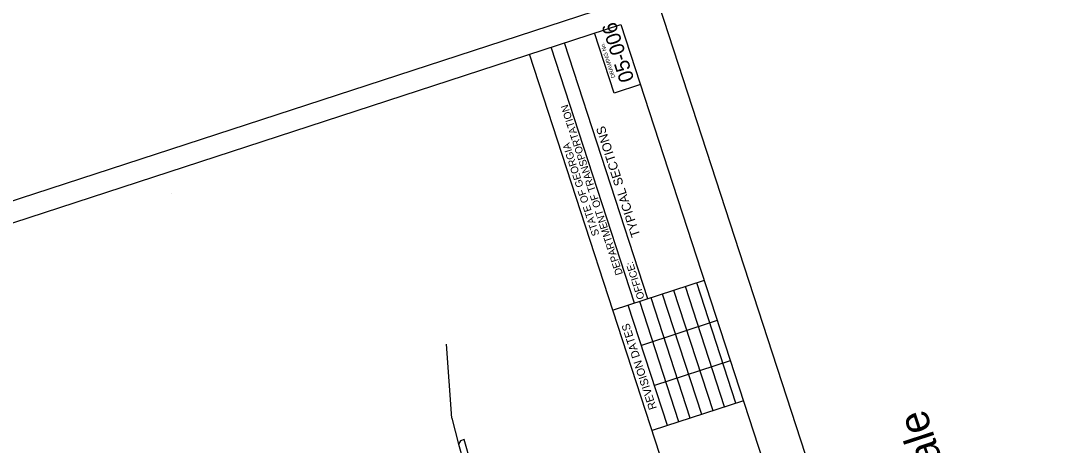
# Model space of a CAD drawing. Extents: x 958460 to 961179, y 797017 to 803764.
# Drawn here: x 958940 to 959558, y 802544 to 802796 of the extents above; entities that cross this region are included whole.
import ezdxf

# ---------------------------------------------------------------- set-up
doc = ezdxf.new("R2010")
doc.units = 0
for name, color, linetype in [('SHT_B_05-Typical-Sections', 7, 'Continuous'), ('SHT_B_Plot-Border-Inner-Line', 7, 'Continuous'), ('SHT_B_Plot-Border-Outer-Line', 7, 'Continuous'), ('SHT_B_Sheet-Outline-Line', 7, 'Continuous'), ('SHT_B_Sheet-Outline-Text', 7, 'Continuous'), ('TYPS_E_Line-Exist-Asph-Line', 7, 'Continuous'), ('TYPS_E_Line-Exist-Grnd-Line', 7, 'Continuous')]:
    doc.layers.add(name, color=color, linetype=linetype)

msp = doc.modelspace()

# ---------------------------------------------------------------- linework, layer by layer
at = {"layer": 'SHT_B_Plot-Border-Inner-Line'}
msp.add_lwpolyline([(959052.92, 801845.95), (958797.09, 802630.78), (959296.53, 802793.58), (959552.36, 802008.75)], close=True, dxfattribs=at)
at = {"layer": 'SHT_B_Plot-Border-Outer-Line'}
msp.add_lwpolyline([(959040.77, 801802.52), (958769.43, 802634.92), (959316.44, 802813.22), (959587.77, 801980.83)], close=True, dxfattribs=at)
at = {"layer": 'SHT_B_Sheet-Outline-Line'}
for p, q in [((959292.54, 802752.81), (959280.91, 802788.49)), ((959304.74, 802628.21), (959255.22, 802780.12)), ((959312.66, 802630.8), (959263.14, 802782.7)), ((959482.75, 802038.68), (959242.43, 802775.94)), ((959246.3, 802764.05), (959246.3, 802764.05)), ((959246.3, 802764.05), (959246.3, 802764.05)), ((959308.16, 802757.91), (959292.54, 802752.81)), ((959029.59, 802693.41), (959029.59, 802693.41)), ((959029.59, 802693.41), (959029.59, 802693.41)), ((959346.05, 802641.68), (959291.94, 802624.04)), ((959358.13, 802566.69), (959334.87, 802638.04)), ((959364.9, 802568.9), (959341.65, 802640.25)), ((959337.79, 802560.06), (959314.53, 802631.41)), ((959344.57, 802562.27), (959321.31, 802633.62)), ((959351.35, 802564.48), (959328.09, 802635.83)), ((959324.23, 802555.64), (959300.98, 802626.99)), ((959331.01, 802557.85), (959307.76, 802629.2)), ((959353.8, 802617.9), (959308.73, 802603.21)), ((959361.55, 802594.11), (959316.48, 802579.42)), ((959369.3, 802570.33), (959315.2, 802552.69))]:
    msp.add_line(p, q, dxfattribs=at)
at = {"layer": 'TYPS_E_Line-Exist-Asph-Line'}
msp.add_lwpolyline([(959216.06, 802503.55), (959203.47, 802547.34), (959201.29, 802546.63), (959200.22, 802544.67), (959212.3, 802502.38)], close=True, dxfattribs=at)
at = {"layer": 'TYPS_E_Line-Exist-Grnd-Line'}
for q in [(959193.12, 802603.88), (959200.22, 802544.67)]:
    msp.add_line((959196.19, 802560.13), q, dxfattribs=at)

# ---------------------------------------------------------------- texts
at = {"layer": 'SHT_B_05-Typical-Sections'}
for s, height, rotation, p in [('05-006', 8.755, 108.0541, (959304.63, 802760.91)), ('TYPICAL SECTIONS', 5.3781, 108.05408, (959308.16, 802668.4))]:
    msp.add_text(s, height=height, rotation=rotation, dxfattribs=at).set_placement(p)
at = {"layer": 'SHT_B_Sheet-Outline-Line'}
msp.add_text('Scale', height=17.823, rotation=108.0541, dxfattribs=at).set_placement((959495.77, 802509.55))
at = {"layer": 'SHT_B_Sheet-Outline-Text'}
for s, height, p in [('DRAWING No.', 2.3739, (959293.29, 802762.19)), ('DEPARTMENT OF TRANSPORTATION', 4.3885, (959297.81, 802645.66)), ('STATE OF GEORGIA', 4.3885, (959283.9, 802668.89)), ('OFFICE:', 4.389, (959310.73, 802631.3)), ('REVISION DATES', 4.7526, (959317.93, 802565.95))]:
    msp.add_text(s, height=height, rotation=108.0541, dxfattribs=at).set_placement(p)

doc.saveas('drawing.dxf')
